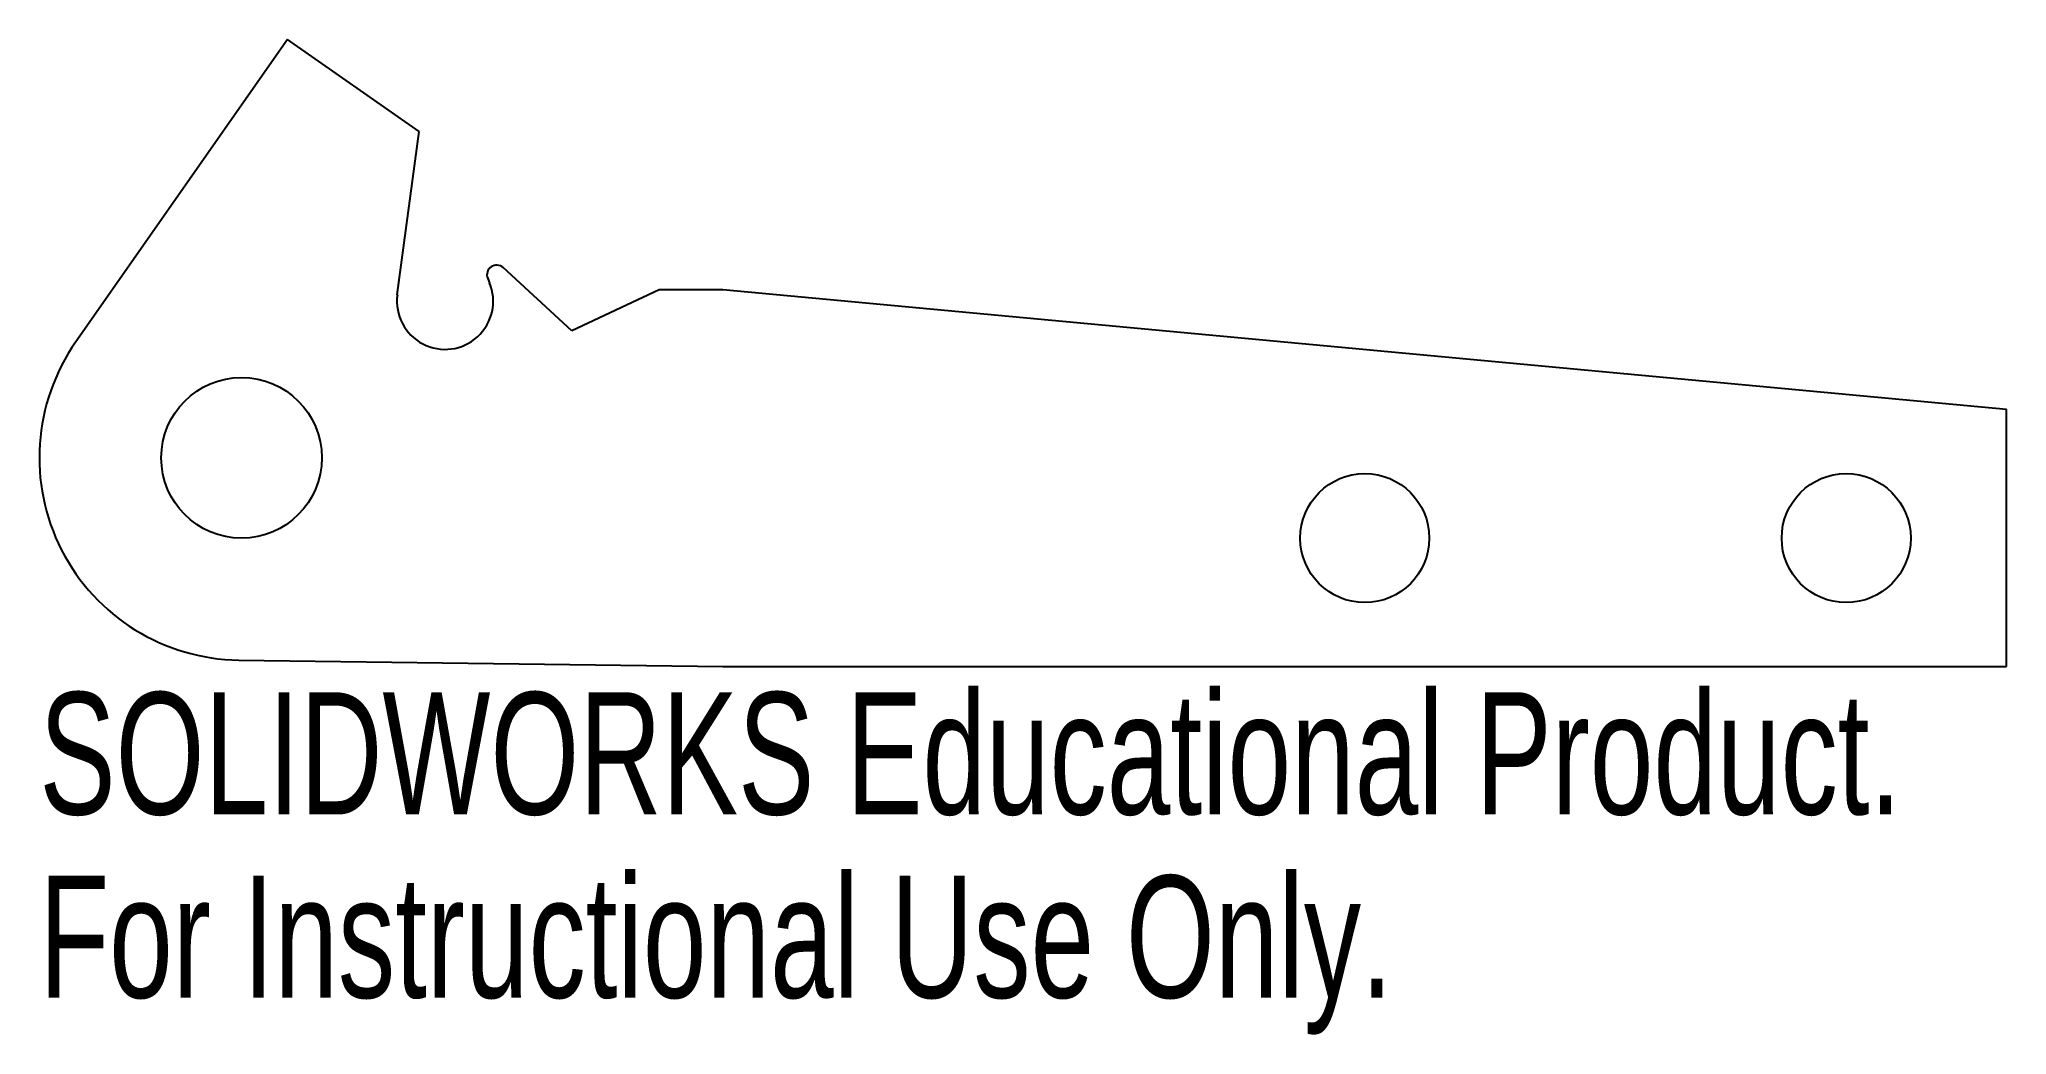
# Model space of a CAD drawing. Header units: inches. Extents: x 6.63 to 9.7, y -0.52 to 1.03.
import ezdxf

# ---------------------------------------------------------------- set-up
doc = ezdxf.new("R2010")
doc.units = ezdxf.units.IN
doc.header["$MEASUREMENT"] = 0
doc.styles.add('SLDTEXTSTYLE0', font='TXT', dxfattribs={"width": 0.7})

msp = doc.modelspace()

# ---------------------------------------------------------------- linework, layer by layer
at = {"color": 7, "linetype": 'Continuous', "lineweight": 25}
for p, q in [((7.0195, 1.0267), (6.6897, 0.5557)), ((7.2243, 0.8833), (7.0195, 1.0267)), ((7.1904, 0.6288), (7.2243, 0.8833)), ((7.3312, 0.6544), (7.3341, 0.6475)), ((7.4622, 0.573), (7.3553, 0.6712)), ((7.5982, 0.6364), (7.4622, 0.573)), ((7.6977, 0.6364), (7.5982, 0.6364)), ((9.6977, 0.45), (7.6977, 0.6364)), ((9.6977, 0.05), (9.6977, 0.45)), ((6.9435, 0.06), (7.6977, 0.05)), ((7.6977, 0.05), (9.6977, 0.05))]:
    msp.add_line(p, q, dxfattribs=at)
for centre, radius in [((6.9477, 0.375), 0.125), ((8.6977, 0.25), 0.1005), ((9.4477, 0.25), 0.1005)]:
    msp.add_circle(centre, radius, dxfattribs=at)
for centre, radius, start, end in [((7.3451, 0.6601), 0.015, 47.4684, 202.4253), ((7.2648, 0.6189), 0.075, 172.4253, 22.4253), ((6.9477, 0.375), 0.315, 145, 269.2382)]:
    msp.add_arc(centre, radius, start, end, dxfattribs=at)

# ---------------------------------------------------------------- texts
at = {"color": 7, "linetype": 'Continuous', "char_height": 0.1903, "attachment_point": 1, "style": 'SLDTEXTSTYLE0'}
for s, insert in [('SOLIDWORKS Educational Product.', (6.6327, 0.0099)), ('For Instructional Use Only.', (6.6327, -0.2756))]:
    msp.add_mtext(s, dxfattribs=dict(at, insert=insert))

doc.saveas('drawing.dxf')
